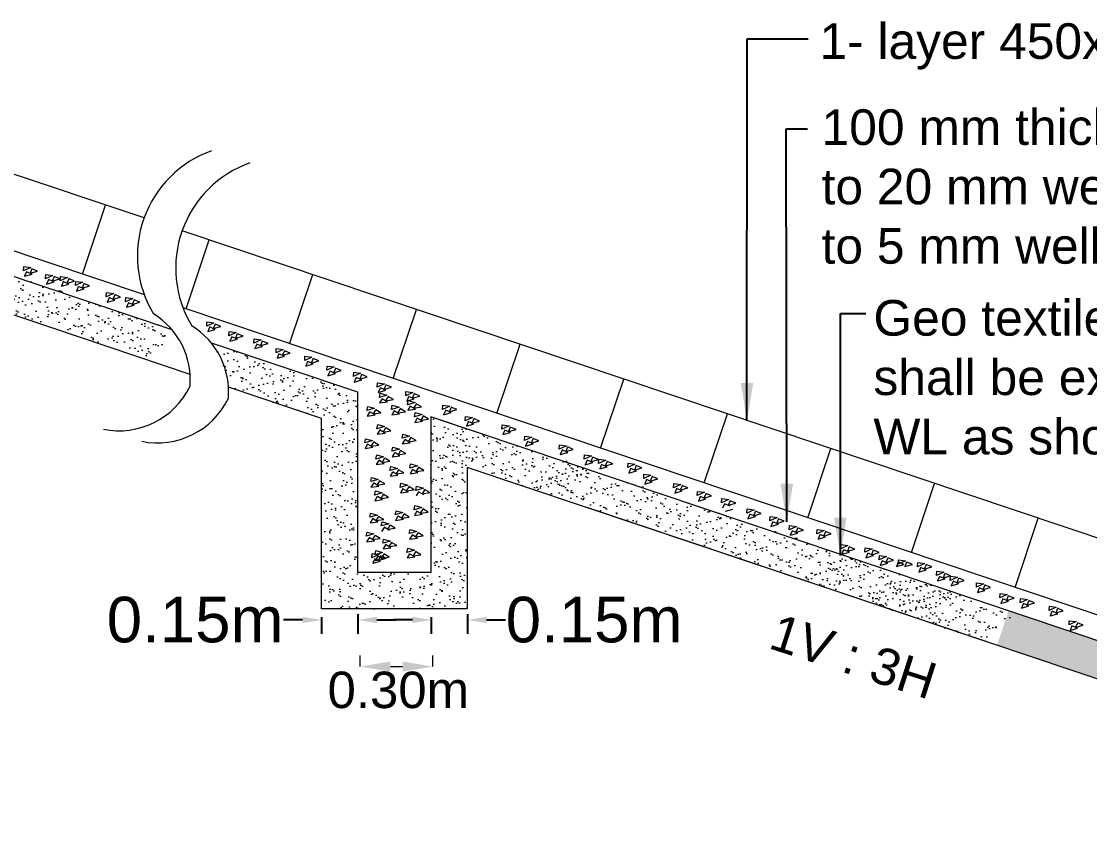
# Model space of a CAD drawing. Header units: inches. Extents: x 15 to 141071, y -30183 to 14738.
# Drawn here: x 69853.9 to 69882.05, y -8791 to -8769.39 of the extents above; entities that cross this region are included whole.
import ezdxf

# ---------------------------------------------------------------- set-up
doc = ezdxf.new("R2010")
doc.units = ezdxf.units.IN
doc.header["$MEASUREMENT"] = 0
doc.header["$PDMODE"] = 3
doc.layers.add('LINE', color=7, linetype='Continuous')
doc.styles.add('dim', font='isocp.shx')
doc.styles.get("Standard").update_dxf_attribs({"font": 'arial.ttf'})
doc.dimstyles.get("Standard").update_dxf_attribs({"dimtxt": 0.18, "dimasz": 0.18, "dimexe": 0.18, "dimexo": 0.0625, "dimgap": 0.09, "dimtad": 0, "dimtih": 1, "dimtoh": 1, "dimdec": 4, "dimzin": 0, "dimdsep": 46, "dimtxsty": 'Standard', "dimcen": 0.09, "dimadec": 0, "dimazin": 0, "dimtfac": 1, "dimtdec": 4, "dimtofl": 0, "dimtmove": 0, "dimatfit": 3, "dimfxl": 1, "dimtolj": 1, "dimtzin": 0, "dimarcsym": 0})
doc.dimstyles.new('STANDARD$0', dxfattribs={"dimscale": 0, "dimtxt": 8, "dimasz": 8, "dimexe": 4, "dimexo": 0, "dimgap": 2, "dimtad": 1, "dimdec": 0, "dimzin": 0, "dimdsep": 46, "dimtxsty": 'dim', "dimblk": 'DOTSMALL', "dimcen": 1, "dimclrd": 6, "dimclre": 6, "dimclrt": 256, "dimadec": 0, "dimazin": 0, "dimtfac": 1, "dimtdec": 0, "dimtix": 1, "dimtofl": 0, "dimtmove": 1, "dimatfit": 3, "dimldrblk": 'DOTSMALL', "dimfxl": 6, "dimtolj": 1, "dimtzin": 0, "dimarcsym": 0})
pattern_1 = [(45.5, (66876.55673, -13468.97275), (-0.067166206, 0.38593879), [0, -0.308864, 0, -0.34544, 0, -0.3302]), (15.5, (66876.55673, -13468.97275), (0.276308625, 0.617928446), [0, -0.166624, 0, -0.278384, 0, -0.10668]), (335.5, (66876.30923, -13469.00753), (0.626475576, 0.089206447), [0, -0.1016, 0, -0.36576, 0, -0.47752]), (325.5, (66876.3092, -13469.00753), (0.580079847, 0.26162105), [0, -0.0508, 0, -0.239776, 0, -0.27432])]

# ---------------------------------------------------------------- blocks, each defined once
blk = doc.blocks.new('*D183')
at = {"layer": 'Defpoints', "color": 0, "linetype": 'ByBlock', "ltscale": 0.5, "transparency": 16777216}
for p in [(69862.769, -8783.908), (69861.811, -8784.868), (69862.769, -8785.159)]:
    blk.add_point(p, dxfattribs=at)
at = {"layer": 'LINE', "color": 0, "lineweight": -2, "ltscale": 0.5, "transparency": 16777216}
for p, q in [((69861.311, -8785.159), (69860.811, -8785.159)), ((69861.811, -8785.087), (69861.811, -8785.523)), ((69862.769, -8785.009), (69862.769, -8785.523)), ((69863.269, -8785.159), (69863.769, -8785.159))]:
    blk.add_line(p, q, dxfattribs=at)
at = {"layer": 'LINE', "color": 0, "linetype": 'ByBlock', "ltscale": 0.5, "transparency": 16777216}
for points in [[(69861.311, -8785.076), (69861.311, -8785.243), (69861.811, -8785.159)], [(69863.269, -8785.076), (69863.269, -8785.243), (69862.769, -8785.159)]]:
    blk.add_solid(points, dxfattribs=at)
at = {"layer": 'LINE', "color": 0, "linetype": 'ByBlock', "lineweight": 20, "ltscale": 0.5, "transparency": 16777216, "insert": (69858.481, -8785.159), "char_height": 1, "attachment_point": 5}
blk.add_mtext('\\A1;{\\H1.2x;0.15m}', dxfattribs=at)
blk = doc.blocks.new('*D184')
at = {"layer": 'Defpoints', "color": 0, "linetype": 'ByBlock', "ltscale": 0.5, "transparency": 16777216}
for p in [(69865.661, -8783.908), (69864.704, -8784.868), (69865.661, -8785.159)]:
    blk.add_point(p, dxfattribs=at)
at = {"layer": 'LINE', "color": 0, "lineweight": -2, "ltscale": 0.5, "transparency": 16777216}
for p, q in [((69864.204, -8785.159), (69863.704, -8785.159)), ((69864.704, -8785.087), (69864.704, -8785.523)), ((69865.661, -8785.009), (69865.661, -8785.523)), ((69866.161, -8785.159), (69866.661, -8785.159))]:
    blk.add_line(p, q, dxfattribs=at)
at = {"layer": 'LINE', "color": 0, "linetype": 'ByBlock', "ltscale": 0.5, "transparency": 16777216}
for points in [[(69864.204, -8785.076), (69864.204, -8785.243), (69864.704, -8785.159)], [(69866.161, -8785.076), (69866.161, -8785.243), (69865.661, -8785.159)]]:
    blk.add_solid(points, dxfattribs=at)
at = {"layer": 'LINE', "color": 0, "linetype": 'ByBlock', "lineweight": 20, "ltscale": 0.5, "transparency": 16777216, "insert": (69868.992, -8785.159), "char_height": 1, "attachment_point": 5}
blk.add_mtext('\\A1;{\\H1.2x;0.15m}', dxfattribs=at)
blk = doc.blocks.new('*D189')
at = {"layer": 'Defpoints', "color": 0, "linetype": 'ByBlock', "ltscale": 0.5, "transparency": 16777216}
for p in [(69848.886, -8775.512), (69895.565, -8792.827), (69848.886, -8801.51)]:
    blk.add_point(p, dxfattribs=at)
at = {"layer": 'LINE', "color": 0, "lineweight": -2, "ltscale": 0.5, "transparency": 16777216}
for p, q in [((69848.886, -8801.36), (69848.886, -8801.69)), ((69849.886, -8801.51), (69871.658, -8801.51)), ((69894.565, -8801.51), (69872.775, -8801.51)), ((69895.565, -8801.36), (69895.565, -8801.69))]:
    blk.add_line(p, q, dxfattribs=at)
at = {"layer": 'LINE', "color": 0, "linetype": 'ByBlock', "ltscale": 0.5, "transparency": 16777216}
for points in [[(69849.886, -8801.344), (69849.886, -8801.677), (69848.886, -8801.51)], [(69894.565, -8801.344), (69894.565, -8801.677), (69895.565, -8801.51)]]:
    blk.add_solid(points, dxfattribs=at)
at = {"layer": 'LINE', "color": 0, "linetype": 'ByBlock', "lineweight": 20, "ltscale": 0.5, "transparency": 16777216, "insert": (69872.216, -8801.51), "char_height": 0.85, "attachment_point": 5}
blk.add_mtext('\\A1;{\\H1.765x;L}', dxfattribs=at)
blk = doc.blocks.new('*D190')
at = {"layer": 'Defpoints', "color": 0, "linetype": 'ByBlock', "ltscale": 0.5, "transparency": 16777216}
for p in [(69863.729, -8784.868), (69895.634, -8792.827), (69863.729, -8798.178)]:
    blk.add_point(p, dxfattribs=at)
at = {"layer": 'LINE', "color": 0, "lineweight": -2, "ltscale": 0.5, "transparency": 16777216}
for p, q in [((69863.729, -8798.028), (69863.729, -8798.358)), ((69895.634, -8798.028), (69895.634, -8798.358)), ((69864.729, -8798.178), (69876.725, -8798.178)), ((69894.634, -8798.178), (69879.554, -8798.178))]:
    blk.add_line(p, q, dxfattribs=at)
at = {"layer": 'LINE', "color": 0, "linetype": 'ByBlock', "ltscale": 0.5, "transparency": 16777216}
for points in [[(69864.729, -8798.012), (69864.729, -8798.345), (69863.729, -8798.178)], [(69894.634, -8798.012), (69894.634, -8798.345), (69895.634, -8798.178)]]:
    blk.add_solid(points, dxfattribs=at)
at = {"layer": 'LINE', "color": 0, "linetype": 'ByBlock', "lineweight": 20, "ltscale": 0.5, "transparency": 16777216, "insert": (69878.139, -8798.178), "char_height": 0.85, "attachment_point": 5}
blk.add_mtext('\\A1;{\\H1.765x;L/2}', dxfattribs=at)

msp = doc.modelspace()

# ---------------------------------------------------------------- hatches: boundary and pattern name
at = {"linetype": 'Continuous', "lineweight": 20, "ltscale": 0.5}
h = msp.add_hatch(dxfattribs=at)
h.set_pattern_fill('AR-SAND', color=0, scale=0.008, angle=8, style=0)
h.set_pattern_definition(pattern_1)
h.paths.add_polyline_path([(69851.590904, -8776.378007), (69854.72714, -8777.431338), (69855.513315, -8776.682683), (69852.38307, -8775.631365)])
h.paths.add_polyline_path([(69852.275334, -8777.474988), (69852.049707, -8775.869569), (69852.651864, -8775.784941), (69852.877491, -8777.390361)], flags=25)
h = msp.add_hatch(dxfattribs=at)
h.set_pattern_fill('AR-SAND', color=0, scale=0.008, angle=8, style=0)
h.set_pattern_definition(pattern_1)
h.paths.add_polyline_path([(69854.088409, -8777.235547), (69857.224645, -8778.288878), (69858.010821, -8777.540223), (69854.880575, -8776.488904)])
h.paths.add_polyline_path([(69854.772839, -8778.332528), (69854.547212, -8776.727109), (69855.149369, -8776.642481), (69855.374996, -8778.2479)], flags=25)
h = msp.add_hatch(dxfattribs=at)
h.set_pattern_fill('AR-SAND', color=0, scale=0.008, angle=8, style=0)
h.set_pattern_definition([(45.5, (66790.7144, -13472.37402), (-0.067166206, 0.38593879), [0, -0.308864, 0, -0.34544, 0, -0.3302]), (15.5, (66790.7144, -13472.374), (0.276308625, 0.617928446), [0, -0.166624, 0, -0.278384, 0, -0.10668]), (335.5, (66790.4669, -13472.4088), (0.626475576, 0.089206447), [0, -0.1016, 0, -0.36576, 0, -0.47752]), (325.5, (66790.4669, -13472.4088), (0.580079847, 0.26162105), [0, -0.0508, 0, -0.239776, 0, -0.27432])])
h.paths.add_polyline_path([(69858.908781, -8777.865088), (69859.360691, -8779.029564), (69861.808692, -8779.851745), (69861.808692, -8784.868129), (69865.648692, -8784.868129), (69865.648692, -8781.141441), (69865.650917, -8780.12949), (69864.688692, -8779.806319), (69864.688692, -8783.908129), (69862.768692, -8783.908129), (69862.768692, -8779.161471)])
h = msp.add_hatch(dxfattribs=at)
h.set_pattern_fill('AR-SAND', color=0, scale=0.008, angle=8, style=0)
h.set_pattern_definition([(45.5, (69370.5017, -8393.19186), (-0.0671662, 0.38593879), [0, -0.308864, 0, -0.34544, 0, -0.3302]), (15.5, (69370.5017, -8393.19186), (0.27630863, 0.61792845), [0, -0.166624, 0, -0.278384, 0, -0.10668]), (335.5, (69370.2542, -8393.22664), (0.62647558, 0.08920645), [0, -0.1016, 0, -0.36576, 0, -0.47752]), (325.5, (69370.2542, -8393.22664), (0.58007985, 0.26162105), [0, -0.0508, 0, -0.239776, 0, -0.27432])])
h.paths.add_polyline_path([(69864.936765, -8780.897792), (69868.073001, -8781.951123), (69868.859177, -8781.202469), (69865.728931, -8780.15115)])
h.paths.add_polyline_path([(69865.621195, -8781.994773), (69865.395568, -8780.389354), (69865.997725, -8780.304726), (69866.223352, -8781.910146)], flags=25)
h = msp.add_hatch(dxfattribs=at)
h.set_pattern_fill('AR-SAND', color=0, scale=0.008, angle=8, style=0)
h.set_pattern_definition(pattern_1)
h.paths.add_polyline_path([(69867.429447, -8781.699301), (69870.565683, -8782.752632), (69871.351858, -8782.003978), (69868.221613, -8780.952659)])
h.paths.add_polyline_path([(69868.113877, -8782.796283), (69867.88825, -8781.190863), (69868.490407, -8781.106235), (69868.716034, -8782.711655)], flags=25)
h = msp.add_hatch(dxfattribs=at)
h.set_pattern_fill('AR-SAND', color=0, scale=0.008, angle=8, style=0)
h.set_pattern_definition(pattern_1)
h.paths.add_polyline_path([(69869.733097, -8782.486956), (69872.869334, -8783.540286), (69873.655509, -8782.791632), (69870.525263, -8781.740313)])
h.paths.add_polyline_path([(69870.417527, -8783.583937), (69870.1919, -8781.978517), (69870.794057, -8781.89389), (69871.019684, -8783.499309)], flags=25)
h = msp.add_hatch(dxfattribs=at)
h.set_pattern_fill('AR-SAND', color=0, scale=0.008, angle=8, style=0)
h.set_pattern_definition(pattern_1)
h.paths.add_polyline_path([(69872.256508, -8783.322037), (69875.392744, -8784.375368), (69876.178919, -8783.626713), (69873.048674, -8782.575394)])
h.paths.add_polyline_path([(69872.940938, -8784.419018), (69872.715311, -8782.813599), (69873.317468, -8782.728971), (69873.543095, -8784.33439)], flags=25)
h = msp.add_hatch(dxfattribs=at)
h.set_pattern_fill('AR-SAND', color=0, scale=0.008, angle=8, style=0)
h.set_pattern_definition([(45.5, (69380.18143, -8396.4337), (-0.0671662, 0.38593879), [0, -0.308864, 0, -0.34544, 0, -0.3302]), (15.5, (69380.18143, -8396.4337), (0.27630863, 0.61792845), [0, -0.166624, 0, -0.278384, 0, -0.10668]), (335.5, (69379.93393, -8396.46847), (0.62647558, 0.08920645), [0, -0.1016, 0, -0.36576, 0, -0.47752]), (325.5, (69379.93393, -8396.4685), (0.58007985, 0.26162105), [0, -0.0508, 0, -0.239776, 0, -0.27432])])
h.paths.add_polyline_path([(69874.616499, -8784.139622), (69877.752735, -8785.192953), (69878.53891, -8784.444299), (69875.408665, -8783.39298)])
h.paths.add_polyline_path([(69875.300929, -8785.236604), (69875.075302, -8783.631184), (69875.677459, -8783.546557), (69875.903086, -8785.151976)], flags=25)
h = msp.add_hatch(dxfattribs=at)
h.set_pattern_fill('AR-SAND', color=0, scale=0.008, angle=8, style=0)
h.set_pattern_definition(pattern_1)
h.paths.add_polyline_path([(69876.181566, -8784.678994), (69879.317803, -8785.732325), (69880.103978, -8784.98367), (69876.973732, -8783.932351)])
h.paths.add_polyline_path([(69876.865996, -8785.775975), (69876.640369, -8784.170556), (69877.242526, -8784.085928), (69877.468153, -8785.691347)], flags=25)
h = msp.add_hatch(dxfattribs=at)
h.set_pattern_fill('AR-SAND', color=0, scale=0.008, angle=8, style=0)
h.set_pattern_definition([(45.5, (67770.71504, -8182.7452), (-0.067166206, 0.38593879), [0, -0.308864, 0, -0.34544, 0, -0.3302]), (15.5, (67770.71504, -8182.7452), (0.27630863, 0.61792845), [0, -0.166624, 0, -0.278384, 0, -0.10668]), (335.5, (67770.46754, -8182.77998), (0.626475576, 0.089206447), [0, -0.1016, 0, -0.36576, 0, -0.47752]), (325.5, (67770.46754, -8182.78), (0.58007985, 0.26162105), [0, -0.0508, 0, -0.239776, 0, -0.27432])])
h.paths.add_polyline_path([(69886.175368, -8787.022797), (69886.141647, -8787.038163), (69886.143212, -8787.011997), (69885.963955, -8786.951792), (69884.563624, -8786.481479), (69884.505877, -8786.507795), (69884.508557, -8786.462985), (69879.913122, -8784.91957), (69879.607476, -8785.829614), (69891.616956, -8789.863097), (69891.091906, -8789.936888), (69892.569552, -8790.698653), (69895.643867, -8790.266586), (69895.634469, -8790.199714)])
h.paths.add_polyline_path([(69884.627773, -8789.328602), (69884.232881, -8786.518796), (69885.256548, -8786.374929), (69885.65144, -8789.184735)], flags=25)

# ---------------------------------------------------------------- linework, layer by layer
at = {"color": 0, "linetype": 'Continuous', "lineweight": 20, "ltscale": 0.5}
for p, q in [((69857.135522, -8774.568997), (69849.357155, -8771.956568)), ((69857.143204, -8776.596973), (69849.053948, -8773.880129)), ((69855.511184, -8776.048845), (69856.122476, -8774.228757)), ((69857.874608, -8777.517753), (69848.949344, -8774.520129)), ((69897.074469, -8787.982822), (69858.138329, -8774.905798)), ((69858.241317, -8776.965783), (69858.852609, -8775.145694)), ((69858.349637, -8778.689993), (69848.792439, -8775.480129)), ((69853.958456, -8775.961722), (69853.965187, -8775.849165)), ((69854.14889, -8775.87494), (69853.958456, -8775.961722)), ((69853.965187, -8775.849165), (69854.14889, -8775.87494)), ((69854.331931, -8775.968983), (69854.183277, -8775.906319)), ((69854.034764, -8775.989354), (69853.985832, -8776.105433)), ((69853.985832, -8776.105433), (69854.185266, -8776.047637)), ((69854.185266, -8776.047637), (69854.036612, -8775.984973)), ((69854.18143, -8775.910701), (69854.132498, -8776.02678)), ((69854.132498, -8776.02678), (69854.331931, -8775.968983)), ((69854.540832, -8776.168836), (69854.547562, -8776.056278)), ((69854.731266, -8776.082053), (69854.540832, -8776.168836)), ((69854.547562, -8776.056278), (69854.731266, -8776.082053)), ((69854.763806, -8776.117814), (69854.714874, -8776.233893)), ((69854.714874, -8776.233893), (69854.914307, -8776.176097)), ((69854.914307, -8776.176097), (69854.765653, -8776.113432)), ((69854.929544, -8776.223375), (69854.936275, -8776.110818)), ((69855.119979, -8776.136593), (69854.929544, -8776.223375)), ((69854.936275, -8776.110818), (69855.119979, -8776.136593)), ((69855.152519, -8776.172354), (69855.103587, -8776.288433)), ((69855.30302, -8776.230636), (69855.154366, -8776.167972)), ((69860.97145, -8777.882721), (69861.582742, -8776.062632)), ((69854.61714, -8776.196468), (69854.568208, -8776.312546)), ((69854.568208, -8776.312546), (69854.767641, -8776.25475)), ((69854.767641, -8776.25475), (69854.618987, -8776.192086)), ((69855.005853, -8776.251007), (69854.956921, -8776.367086)), ((69854.956921, -8776.367086), (69855.156354, -8776.30929)), ((69855.156354, -8776.30929), (69855.0077, -8776.246626)), ((69855.103587, -8776.288433), (69855.30302, -8776.230636)), ((69855.327363, -8776.351653), (69855.334093, -8776.239096)), ((69855.517797, -8776.264871), (69855.327363, -8776.351653)), ((69855.334093, -8776.239096), (69855.517797, -8776.264871)), ((69855.403671, -8776.379285), (69855.354739, -8776.495364)), ((69855.354739, -8776.495364), (69855.554172, -8776.437568)), ((69855.554172, -8776.437568), (69855.405519, -8776.374904)), ((69855.550337, -8776.300632), (69855.501405, -8776.416711)), ((69855.501405, -8776.416711), (69855.700838, -8776.358914)), ((69855.700838, -8776.358914), (69855.552184, -8776.29625)), ((69856.139319, -8776.644978), (69856.14605, -8776.53242)), ((69856.329754, -8776.558196), (69856.139319, -8776.644978)), ((69856.14605, -8776.53242), (69856.329754, -8776.558196)), ((69856.215628, -8776.67261), (69856.166696, -8776.788689)), ((69856.166696, -8776.788689), (69856.366129, -8776.730892)), ((69856.366129, -8776.730892), (69856.217475, -8776.668228)), ((69856.362294, -8776.593956), (69856.313362, -8776.710035)), ((69856.313362, -8776.710035), (69856.512795, -8776.652239)), ((69856.512795, -8776.652239), (69856.364141, -8776.589575)), ((69856.649749, -8776.77976), (69856.65648, -8776.667202)), ((69856.840184, -8776.692978), (69856.649749, -8776.77976)), ((69856.65648, -8776.667202), (69856.840184, -8776.692978)), ((69856.872724, -8776.728738), (69856.823792, -8776.844817)), ((69857.023225, -8776.787021), (69856.874571, -8776.724357)), ((69856.726058, -8776.807392), (69856.677126, -8776.923471)), ((69856.677126, -8776.923471), (69856.876559, -8776.865674)), ((69856.876559, -8776.865674), (69856.727905, -8776.80301)), ((69856.823792, -8776.844817), (69857.023225, -8776.787021)), ((69896.892921, -8789.947243), (69858.162068, -8776.939167)), ((69863.701583, -8778.799658), (69864.312875, -8776.97957)), ((69858.785478, -8777.418532), (69858.792209, -8777.305975)), ((69858.792209, -8777.305975), (69858.975913, -8777.33175)), ((69858.975913, -8777.33175), (69858.785478, -8777.418532)), ((69858.861787, -8777.446164), (69858.812855, -8777.562243)), ((69858.812855, -8777.562243), (69859.012288, -8777.504446)), ((69859.012288, -8777.504446), (69858.863634, -8777.441782)), ((69859.008453, -8777.36751), (69858.959521, -8777.483589)), ((69858.959521, -8777.483589), (69859.158954, -8777.425793)), ((69859.158954, -8777.425793), (69859.0103, -8777.363129)), ((69859.369953, -8777.673764), (69859.376684, -8777.561207)), ((69859.560388, -8777.586982), (69859.369953, -8777.673764)), ((69859.376684, -8777.561207), (69859.560388, -8777.586982)), ((69862.768692, -8779.161471), (69858.908781, -8777.865088)), ((69859.446262, -8777.701396), (69859.39733, -8777.817475)), ((69859.39733, -8777.817475), (69859.596763, -8777.759678)), ((69859.596763, -8777.759678), (69859.448109, -8777.697014)), ((69859.592928, -8777.622743), (69859.543996, -8777.738822)), ((69859.543996, -8777.738822), (69859.743429, -8777.681025)), ((69859.743429, -8777.681025), (69859.594775, -8777.618361)), ((69860.028269, -8777.867535), (69860.035, -8777.754978)), ((69860.218704, -8777.780753), (69860.028269, -8777.867535)), ((69860.035, -8777.754978), (69860.218704, -8777.780753)), ((69860.251244, -8777.816514), (69860.202311, -8777.932593)), ((69860.202311, -8777.932593), (69860.401745, -8777.874796)), ((69860.401745, -8777.874796), (69860.253091, -8777.812132)), ((69860.104578, -8777.895167), (69860.055646, -8778.011246)), ((69860.055646, -8778.011246), (69860.255079, -8777.95345)), ((69860.255079, -8777.95345), (69860.106425, -8777.890785)), ((69860.612744, -8778.122767), (69860.619475, -8778.01021)), ((69860.803179, -8778.035985), (69860.612744, -8778.122767)), ((69860.619475, -8778.01021), (69860.803179, -8778.035985)), ((69860.689053, -8778.150399), (69860.640121, -8778.266478)), ((69860.839554, -8778.208682), (69860.6909, -8778.146018)), ((69860.835719, -8778.071746), (69860.786787, -8778.187825)), ((69860.786787, -8778.187825), (69860.98622, -8778.130028)), ((69860.98622, -8778.130028), (69860.837566, -8778.067364)), ((69866.431716, -8779.716596), (69867.043007, -8777.896507)), ((69860.640121, -8778.266478), (69860.839554, -8778.208682)), ((69861.368206, -8778.327079), (69861.374936, -8778.214522)), ((69861.55864, -8778.240297), (69861.368206, -8778.327079)), ((69861.374936, -8778.214522), (69861.55864, -8778.240297)), ((69861.444514, -8778.354711), (69861.395582, -8778.47079)), ((69861.395582, -8778.47079), (69861.595015, -8778.412993)), ((69861.595015, -8778.412993), (69861.446361, -8778.350329)), ((69861.59118, -8778.276058), (69861.542248, -8778.392136)), ((69861.542248, -8778.392136), (69861.741681, -8778.33434)), ((69861.741681, -8778.33434), (69861.593027, -8778.271676)), ((69861.952681, -8778.582311), (69861.959412, -8778.469754)), ((69862.143116, -8778.495529), (69861.952681, -8778.582311)), ((69861.959412, -8778.469754), (69862.143116, -8778.495529)), ((69862.02899, -8778.609943), (69861.980057, -8778.726022)), ((69861.980057, -8778.726022), (69862.179491, -8778.668226)), ((69862.179491, -8778.668226), (69862.030837, -8778.605561)), ((69862.175656, -8778.53129), (69862.126723, -8778.647369)), ((69862.126723, -8778.647369), (69862.326157, -8778.589572)), ((69862.326157, -8778.589572), (69862.177503, -8778.526908)), ((69862.651368, -8778.635213), (69862.644637, -8778.74777)), ((69862.835072, -8778.660988), (69862.644637, -8778.74777)), ((69862.651368, -8778.635213), (69862.835072, -8778.660988)), ((69862.867611, -8778.696749), (69862.818679, -8778.812828)), ((69863.018112, -8778.755031), (69862.869459, -8778.692367)), ((69862.720946, -8778.775402), (69862.672013, -8778.891481)), ((69862.672013, -8778.891481), (69862.871447, -8778.833685)), ((69862.871447, -8778.833685), (69862.722793, -8778.77102)), ((69862.818679, -8778.812828), (69863.018112, -8778.755031)), ((69863.280134, -8779.024158), (69863.286865, -8778.911601)), ((69863.470569, -8778.937376), (69863.280134, -8779.024158)), ((69863.286865, -8778.911601), (69863.470569, -8778.937376)), ((69863.503109, -8778.973137), (69863.454176, -8779.089216)), ((69863.65361, -8779.031419), (69863.504956, -8778.968755)), ((69869.161848, -8780.633534), (69869.77314, -8778.813445)), ((69861.808692, -8779.851745), (69859.360691, -8779.029564)), ((69862.768692, -8783.908129), (69862.768692, -8779.161471)), ((69863.356443, -8779.05179), (69863.30751, -8779.167869)), ((69863.30751, -8779.167869), (69863.506944, -8779.110073)), ((69863.335271, -8779.296233), (69863.357601, -8779.185707)), ((69863.53593, -8779.236798), (69863.335271, -8779.296233)), ((69863.357601, -8779.185707), (69863.53593, -8779.236798)), ((69863.506944, -8779.110073), (69863.35829, -8779.047409)), ((69863.454176, -8779.089216), (69863.65361, -8779.031419)), ((69863.563176, -8779.27674), (69863.498565, -8779.384879)), ((69863.704101, -8779.3554), (69863.565615, -8779.272658)), ((69864.028268, -8779.25292), (69864.034999, -8779.140362)), ((69864.218703, -8779.166138), (69864.028268, -8779.25292)), ((69864.034999, -8779.140362), (69864.218703, -8779.166138)), ((69864.104577, -8779.280552), (69864.055645, -8779.396631)), ((69864.255078, -8779.338834), (69864.106424, -8779.27617)), ((69864.251243, -8779.201898), (69864.20231, -8779.317977)), ((69864.20231, -8779.317977), (69864.401744, -8779.260181)), ((69864.401744, -8779.260181), (69864.25309, -8779.197516)), ((69863.007722, -8779.643468), (69863.030053, -8779.532942)), ((69863.030053, -8779.532942), (69863.208381, -8779.584033)), ((69863.406991, -8779.334216), (69863.34238, -8779.442355)), ((69863.34238, -8779.442355), (69863.547916, -8779.412877)), ((69863.547916, -8779.412877), (69863.40943, -8779.330134)), ((69863.498565, -8779.384879), (69863.704101, -8779.3554)), ((69863.652685, -8779.613437), (69863.675015, -8779.502912)), ((69863.853344, -8779.554003), (69863.652685, -8779.613437)), ((69863.675015, -8779.502912), (69863.853344, -8779.554003)), ((69864.055645, -8779.396631), (69864.255078, -8779.338834)), ((69864.075422, -8779.490133), (69864.097752, -8779.379607)), ((69864.276081, -8779.430698), (69864.075422, -8779.490133)), ((69864.147143, -8779.528116), (69864.082531, -8779.636255)), ((69864.097752, -8779.379607), (69864.276081, -8779.430698)), ((69864.288068, -8779.606777), (69864.149582, -8779.524034)), ((69864.303328, -8779.47064), (69864.238716, -8779.578779)), ((69864.238716, -8779.578779), (69864.444253, -8779.549301)), ((69864.444253, -8779.549301), (69864.305767, -8779.466558)), ((69865.000085, -8779.614428), (69865.006816, -8779.501871)), ((69865.190694, -8779.524634), (69865.000259, -8779.611416)), ((69865.00699, -8779.498858), (69865.190694, -8779.524634)), ((69865.223234, -8779.560394), (69865.174302, -8779.676473)), ((69865.373735, -8779.618677), (69865.225081, -8779.556013)), ((69863.208381, -8779.584033), (69863.007722, -8779.643468)), ((69863.079443, -8779.681451), (69863.014832, -8779.78959)), ((69863.014832, -8779.78959), (69863.220368, -8779.760112)), ((69863.220368, -8779.760112), (69863.081882, -8779.677369)), ((69863.235628, -8779.623975), (69863.171017, -8779.732114)), ((69863.171017, -8779.732114), (69863.376553, -8779.702636)), ((69863.376553, -8779.702636), (69863.238067, -8779.619893)), ((69863.724405, -8779.65142), (69863.659794, -8779.759559)), ((69863.659794, -8779.759559), (69863.86533, -8779.730081)), ((69863.86533, -8779.730081), (69863.726844, -8779.647338)), ((69863.88059, -8779.593944), (69863.815979, -8779.702083)), ((69863.815979, -8779.702083), (69864.021515, -8779.672605)), ((69864.021515, -8779.672605), (69863.883029, -8779.589862)), ((69864.082531, -8779.636255), (69864.288068, -8779.606777)), ((69864.260316, -8779.808794), (69864.282646, -8779.698268)), ((69864.460975, -8779.749359), (69864.260316, -8779.808794)), ((69864.332036, -8779.846777), (69864.267425, -8779.954916)), ((69864.282646, -8779.698268), (69864.460975, -8779.749359)), ((69864.472961, -8779.925438), (69864.334475, -8779.842695)), ((69864.488221, -8779.789301), (69864.42361, -8779.89744)), ((69864.629146, -8779.867962), (69864.49066, -8779.785219)), ((69885.963955, -8786.951792), (69864.688692, -8779.806319)), ((69865.602287, -8780.113158), (69864.688692, -8779.806319)), ((69864.688692, -8779.806319), (69864.688692, -8783.908129)), ((69865.076568, -8779.639048), (69865.027636, -8779.755127)), ((69865.027636, -8779.755127), (69865.227069, -8779.69733)), ((69865.227069, -8779.69733), (69865.078415, -8779.634666)), ((69865.174302, -8779.676473), (69865.373735, -8779.618677)), ((69865.599377, -8779.911407), (69865.606108, -8779.79885)), ((69865.789812, -8779.824625), (69865.599377, -8779.911407)), ((69865.606108, -8779.79885), (69865.789812, -8779.824625)), ((69871.891981, -8781.550471), (69872.503273, -8779.730383)), ((69861.808692, -8784.868129), (69861.808692, -8779.851745)), ((69861.808692, -8784.868129), (69861.808692, -8779.851745)), ((69863.271786, -8780.120965), (69863.294117, -8780.01044)), ((69863.472446, -8780.061531), (69863.271786, -8780.120965)), ((69863.294117, -8780.01044), (69863.472446, -8780.061531)), ((69863.499692, -8780.101472), (69863.435081, -8780.209611)), ((69863.640617, -8780.180133), (69863.502131, -8780.09739)), ((69864.267425, -8779.954916), (69864.472961, -8779.925438)), ((69864.42361, -8779.89744), (69864.629146, -8779.867962)), ((69865.675686, -8779.939039), (69865.626753, -8780.055118)), ((69865.626753, -8780.055118), (69865.826187, -8779.997322)), ((69865.826187, -8779.997322), (69865.677533, -8779.934658)), ((69865.822351, -8779.860386), (69865.773419, -8779.976465)), ((69865.773419, -8779.976465), (69865.972853, -8779.918668)), ((69865.972853, -8779.918668), (69865.824199, -8779.856004)), ((69866.562556, -8780.134372), (69866.569287, -8780.021815)), ((69866.752991, -8780.04759), (69866.562556, -8780.134372)), ((69866.569287, -8780.021815), (69866.752991, -8780.04759)), ((69866.785531, -8780.083351), (69866.736599, -8780.19943)), ((69866.936032, -8780.141633), (69866.787378, -8780.078969)), ((69862.949824, -8780.494889), (69862.972154, -8780.384363)), ((69862.972154, -8780.384363), (69863.150483, -8780.435455)), ((69863.343507, -8780.158948), (69863.278896, -8780.267087)), ((69863.278896, -8780.267087), (69863.484432, -8780.237609)), ((69863.484432, -8780.237609), (69863.345946, -8780.154866)), ((69863.435081, -8780.209611), (69863.640617, -8780.180133)), ((69863.932015, -8780.374726), (69863.954345, -8780.264201)), ((69864.132674, -8780.315292), (69863.932015, -8780.374726)), ((69863.954345, -8780.264201), (69864.132674, -8780.315292)), ((69864.144661, -8780.49137), (69864.006174, -8780.408627)), ((69864.159921, -8780.355233), (69864.095309, -8780.463372)), ((69864.300846, -8780.433894), (69864.162359, -8780.351151)), ((69866.638865, -8780.162004), (69866.589933, -8780.278083)), ((69866.589933, -8780.278083), (69866.789366, -8780.220287)), ((69866.789366, -8780.220287), (69866.640712, -8780.157622)), ((69866.736599, -8780.19943), (69866.936032, -8780.141633)), ((69867.161674, -8780.434364), (69867.168404, -8780.321806)), ((69867.352108, -8780.347582), (69867.161674, -8780.434364)), ((69867.168404, -8780.321806), (69867.352108, -8780.347582)), ((69867.384648, -8780.383342), (69867.335716, -8780.499421)), ((69867.535149, -8780.441625), (69867.386495, -8780.37896)), ((69863.150483, -8780.435455), (69862.949824, -8780.494889)), ((69863.021544, -8780.532872), (69862.956933, -8780.641011)), ((69862.956933, -8780.641011), (69863.162469, -8780.611533)), ((69863.162469, -8780.611533), (69863.023983, -8780.52879)), ((69863.177729, -8780.475396), (69863.113118, -8780.583535)), ((69863.113118, -8780.583535), (69863.318654, -8780.554057)), ((69863.318654, -8780.554057), (69863.180168, -8780.471314)), ((69863.665381, -8780.717308), (69863.687712, -8780.606783)), ((69863.866041, -8780.657874), (69863.665381, -8780.717308)), ((69863.687712, -8780.606783), (69863.866041, -8780.657874)), ((69864.003736, -8780.412709), (69863.939124, -8780.520848)), ((69863.939124, -8780.520848), (69864.144661, -8780.49137)), ((69864.095309, -8780.463372), (69864.300846, -8780.433894)), ((69867.237982, -8780.461996), (69867.18905, -8780.578075)), ((69867.18905, -8780.578075), (69867.388483, -8780.520278)), ((69867.388483, -8780.520278), (69867.239829, -8780.457614)), ((69867.335716, -8780.499421), (69867.535149, -8780.441625)), ((69868.07173, -8780.658588), (69868.078461, -8780.546031)), ((69868.262165, -8780.571806), (69868.07173, -8780.658588)), ((69868.078461, -8780.546031), (69868.262165, -8780.571806)), ((69868.148039, -8780.68622), (69868.099107, -8780.802299)), ((69868.29854, -8780.744503), (69868.149886, -8780.681839)), ((69868.294705, -8780.607567), (69868.245773, -8780.723646)), ((69868.245773, -8780.723646), (69868.445206, -8780.665849)), ((69868.445206, -8780.665849), (69868.296552, -8780.603185)), ((69874.622114, -8782.467409), (69875.233406, -8780.647321)), ((69863.246393, -8780.92032), (69863.268723, -8780.809794)), ((69863.447052, -8780.860885), (69863.246393, -8780.92032)), ((69863.318113, -8780.958303), (69863.253502, -8781.066442)), ((69863.268723, -8780.809794), (69863.447052, -8780.860885)), ((69863.459038, -8781.036964), (69863.320552, -8780.954221)), ((69863.474298, -8780.900827), (69863.409687, -8781.008966)), ((69863.615223, -8780.979487), (69863.476737, -8780.896745)), ((69863.737102, -8780.755291), (69863.672491, -8780.863431)), ((69863.672491, -8780.863431), (69863.878027, -8780.833952)), ((69863.878027, -8780.833952), (69863.739541, -8780.751209)), ((69863.893287, -8780.697815), (69863.828676, -8780.805955)), ((69863.828676, -8780.805955), (69864.034212, -8780.776476)), ((69864.034212, -8780.776476), (69863.895726, -8780.693733)), ((69868.099107, -8780.802299), (69868.29854, -8780.744503)), ((69868.72999, -8780.925682), (69868.736721, -8780.813124)), ((69868.920425, -8780.838899), (69868.72999, -8780.925682)), ((69868.736721, -8780.813124), (69868.920425, -8780.838899)), ((69868.806299, -8780.953314), (69868.757366, -8781.069392)), ((69868.9568, -8781.011596), (69868.808146, -8780.948932)), ((69868.952964, -8780.87466), (69868.904032, -8780.990739)), ((69868.904032, -8780.990739), (69869.103466, -8780.932943)), ((69869.103466, -8780.932943), (69868.954812, -8780.870278)), ((69869.112258, -8781.03768), (69869.118989, -8780.925122)), ((69869.302693, -8780.950897), (69869.112258, -8781.03768)), ((69869.118989, -8780.925122), (69869.302693, -8780.950897)), ((69863.253502, -8781.066442), (69863.459038, -8781.036964)), ((69863.409687, -8781.008966), (69863.615223, -8780.979487)), ((69863.611496, -8781.225721), (69863.633827, -8781.115196)), ((69863.812155, -8781.166287), (69863.611496, -8781.225721)), ((69863.633827, -8781.115196), (69863.812155, -8781.166287)), ((69863.839402, -8781.206228), (69863.774791, -8781.314368)), ((69863.980327, -8781.284889), (69863.841841, -8781.202146)), ((69864.135157, -8781.161393), (69864.157488, -8781.050868)), ((69864.335817, -8781.101959), (69864.135157, -8781.161393)), ((69864.206878, -8781.199376), (69864.142267, -8781.307515)), ((69864.157488, -8781.050868), (69864.335817, -8781.101959)), ((69864.347803, -8781.278037), (69864.209317, -8781.195294)), ((69864.363063, -8781.1419), (69864.298452, -8781.250039)), ((69864.298452, -8781.250039), (69864.503988, -8781.220561)), ((69864.503988, -8781.220561), (69864.365502, -8781.137818)), ((69865.648692, -8781.141441), (69865.648692, -8784.868129)), ((69879.317803, -8785.732325), (69865.648692, -8781.141441)), ((69865.648692, -8781.141441), (69865.648692, -8784.868129)), ((69868.757366, -8781.069392), (69868.9568, -8781.011596)), ((69869.188567, -8781.065312), (69869.139635, -8781.181391)), ((69869.139635, -8781.181391), (69869.339068, -8781.123594)), ((69869.339068, -8781.123594), (69869.190414, -8781.06093)), ((69869.335233, -8780.986658), (69869.286301, -8781.102737)), ((69869.286301, -8781.102737), (69869.485734, -8781.044941)), ((69869.485734, -8781.044941), (69869.33708, -8780.982276)), ((69869.879115, -8781.145276), (69869.885846, -8781.032719)), ((69870.06955, -8781.058494), (69869.879115, -8781.145276)), ((69869.885846, -8781.032719), (69870.06955, -8781.058494)), ((69869.955424, -8781.172908), (69869.906492, -8781.288987)), ((69869.906492, -8781.288987), (69870.105925, -8781.231191)), ((69870.105925, -8781.231191), (69869.957271, -8781.168527)), ((69870.10209, -8781.094255), (69870.053158, -8781.210334)), ((69870.053158, -8781.210334), (69870.252591, -8781.152537)), ((69870.252591, -8781.152537), (69870.103937, -8781.089873)), ((69863.106734, -8781.516663), (69863.129065, -8781.406138)), ((69863.307394, -8781.457229), (69863.106734, -8781.516663)), ((69863.129065, -8781.406138), (69863.307394, -8781.457229)), ((69863.33464, -8781.49717), (69863.270029, -8781.605309)), ((69863.475565, -8781.575831), (69863.337079, -8781.493088)), ((69863.683217, -8781.263704), (69863.618606, -8781.371844)), ((69863.618606, -8781.371844), (69863.824142, -8781.342365)), ((69863.824142, -8781.342365), (69863.685656, -8781.259622)), ((69863.774791, -8781.314368), (69863.980327, -8781.284889)), ((69864.142267, -8781.307515), (69864.347803, -8781.278037)), ((69870.29887, -8781.435721), (69870.305601, -8781.323163)), ((69870.489305, -8781.348939), (69870.29887, -8781.435721)), ((69870.305601, -8781.323163), (69870.489305, -8781.348939)), ((69870.375179, -8781.463353), (69870.326246, -8781.579432)), ((69870.326246, -8781.579432), (69870.52568, -8781.521635)), ((69870.52568, -8781.521635), (69870.377026, -8781.458971)), ((69870.521844, -8781.384699), (69870.472912, -8781.500778)), ((69870.472912, -8781.500778), (69870.672345, -8781.442982)), ((69870.672345, -8781.442982), (69870.523691, -8781.380318)), ((69863.178455, -8781.554646), (69863.113844, -8781.662785)), ((69863.113844, -8781.662785), (69863.31938, -8781.633307)), ((69863.31938, -8781.633307), (69863.180894, -8781.550564)), ((69863.208302, -8781.871929), (69863.230633, -8781.761404)), ((69863.408962, -8781.812495), (69863.208302, -8781.871929)), ((69863.230633, -8781.761404), (69863.408962, -8781.812495)), ((69863.270029, -8781.605309), (69863.475565, -8781.575831)), ((69863.881228, -8781.668921), (69863.903558, -8781.558396)), ((69864.081887, -8781.609487), (69863.881228, -8781.668921)), ((69863.952948, -8781.706904), (69863.888337, -8781.815044)), ((69863.888337, -8781.815044), (69864.093873, -8781.785565)), ((69863.903558, -8781.558396), (69864.081887, -8781.609487)), ((69864.093873, -8781.785565), (69863.955387, -8781.702822)), ((69864.109133, -8781.649428), (69864.044522, -8781.757568)), ((69864.044522, -8781.757568), (69864.250058, -8781.728089)), ((69864.250058, -8781.728089), (69864.111572, -8781.645346)), ((69864.295363, -8781.747226), (69864.317693, -8781.636701)), ((69864.496022, -8781.687792), (69864.295363, -8781.747226)), ((69864.367083, -8781.785209), (69864.302472, -8781.893349)), ((69864.317693, -8781.636701), (69864.496022, -8781.687792)), ((69864.508008, -8781.86387), (69864.369522, -8781.781127)), ((69864.523268, -8781.727733), (69864.458657, -8781.835873)), ((69864.458657, -8781.835873), (69864.664193, -8781.806394)), ((69864.664193, -8781.806394), (69864.525707, -8781.723651)), ((69871.088414, -8781.675454), (69871.095145, -8781.562897)), ((69871.278849, -8781.588672), (69871.088414, -8781.675454)), ((69871.095145, -8781.562897), (69871.278849, -8781.588672)), ((69871.164723, -8781.703086), (69871.115791, -8781.819165)), ((69871.115791, -8781.819165), (69871.315224, -8781.761369)), ((69871.315224, -8781.761369), (69871.16657, -8781.698705)), ((69871.311389, -8781.624433), (69871.262457, -8781.740512)), ((69871.262457, -8781.740512), (69871.46189, -8781.682715)), ((69871.46189, -8781.682715), (69871.313236, -8781.620051)), ((69871.711696, -8781.884604), (69871.718427, -8781.772046)), ((69871.902131, -8781.797821), (69871.711696, -8781.884604)), ((69871.718427, -8781.772046), (69871.902131, -8781.797821)), ((69877.352247, -8783.384347), (69877.963539, -8781.564258)), ((69863.280023, -8781.909913), (69863.215412, -8782.018052)), ((69863.215412, -8782.018052), (69863.420948, -8781.988573)), ((69863.420948, -8781.988573), (69863.282462, -8781.905831)), ((69863.436208, -8781.852437), (69863.371597, -8781.960576)), ((69863.371597, -8781.960576), (69863.577133, -8781.931097)), ((69863.577133, -8781.931097), (69863.438647, -8781.848355)), ((69871.788005, -8781.912236), (69871.739072, -8782.028314)), ((69871.739072, -8782.028314), (69871.938506, -8781.970518)), ((69871.938506, -8781.970518), (69871.789852, -8781.907854)), ((69871.934671, -8781.833582), (69871.885738, -8781.949661)), ((69871.885738, -8781.949661), (69872.085172, -8781.891864)), ((69872.085172, -8781.891864), (69871.936518, -8781.8292)), ((69872.350147, -8782.073637), (69872.356878, -8781.96108)), ((69872.540582, -8781.986855), (69872.350147, -8782.073637)), ((69872.356878, -8781.96108), (69872.540582, -8781.986855)), ((69872.576957, -8782.159552), (69872.428303, -8782.096887)), ((69872.573122, -8782.022616), (69872.52419, -8782.138695)), ((69872.52419, -8782.138695), (69872.723623, -8782.080898)), ((69872.723623, -8782.080898), (69872.574969, -8782.018234)), ((69863.081341, -8782.455585), (69863.103671, -8782.34506)), ((69863.103671, -8782.34506), (69863.282, -8782.396151)), ((69863.754259, -8782.392145), (69863.77659, -8782.28162)), ((69863.954919, -8782.332711), (69863.754259, -8782.392145)), ((69863.77659, -8782.28162), (69863.954919, -8782.332711)), ((69863.982165, -8782.372652), (69863.917554, -8782.480791)), ((69864.12309, -8782.451313), (69863.984604, -8782.36857)), ((69864.250912, -8782.257955), (69864.273242, -8782.14743)), ((69864.451571, -8782.198521), (69864.250912, -8782.257955)), ((69864.322632, -8782.295938), (69864.258021, -8782.404078)), ((69864.258021, -8782.404078), (69864.463557, -8782.374599)), ((69864.273242, -8782.14743), (69864.451571, -8782.198521)), ((69864.463557, -8782.374599), (69864.325071, -8782.291856)), ((69864.478817, -8782.238462), (69864.414206, -8782.346601)), ((69864.414206, -8782.346601), (69864.619742, -8782.317123)), ((69864.619742, -8782.317123), (69864.481256, -8782.23438)), ((69879.317803, -8785.732325), (69868.804045, -8782.201192)), ((69872.426456, -8782.101269), (69872.377524, -8782.217348)), ((69872.452314, -8782.296877), (69872.651748, -8782.23908)), ((69873.019272, -8782.3484), (69873.026003, -8782.235843)), ((69873.209707, -8782.261618), (69873.019272, -8782.3484)), ((69873.026003, -8782.235843), (69873.209707, -8782.261618)), ((69873.095581, -8782.376032), (69873.046649, -8782.492111)), ((69873.246082, -8782.434314), (69873.097428, -8782.37165)), ((69873.242247, -8782.297378), (69873.193314, -8782.413457)), ((69873.193314, -8782.413457), (69873.392748, -8782.355661)), ((69873.392748, -8782.355661), (69873.244094, -8782.292997)), ((69863.282, -8782.396151), (69863.081341, -8782.455585)), ((69863.153061, -8782.493568), (69863.08845, -8782.601708)), ((69863.08845, -8782.601708), (69863.293986, -8782.572229)), ((69863.293986, -8782.572229), (69863.1555, -8782.489486)), ((69863.309246, -8782.436092), (69863.244635, -8782.544232)), ((69863.244635, -8782.544232), (69863.450171, -8782.514753)), ((69863.450171, -8782.514753), (69863.311685, -8782.43201)), ((69863.386058, -8782.683974), (69863.408388, -8782.573449)), ((69863.586717, -8782.62454), (69863.386058, -8782.683974)), ((69863.408388, -8782.573449), (69863.586717, -8782.62454)), ((69863.754889, -8782.743142), (69863.616402, -8782.6604)), ((69863.82598, -8782.430128), (69863.761369, -8782.538267)), ((69863.761369, -8782.538267), (69863.966905, -8782.508789)), ((69863.966905, -8782.508789), (69863.828419, -8782.426046)), ((69863.917554, -8782.480791), (69864.12309, -8782.451313)), ((69873.046649, -8782.492111), (69873.246082, -8782.434314)), ((69873.623666, -8782.551212), (69873.630397, -8782.438654)), ((69873.814101, -8782.46443), (69873.623666, -8782.551212)), ((69873.630397, -8782.438654), (69873.814101, -8782.46443)), ((69873.699975, -8782.578844), (69873.651043, -8782.694923)), ((69873.651043, -8782.694923), (69873.850476, -8782.637126)), ((69873.850476, -8782.637126), (69873.701822, -8782.574462)), ((69873.846641, -8782.50019), (69873.797709, -8782.616269)), ((69873.797709, -8782.616269), (69873.997142, -8782.558473)), ((69873.997142, -8782.558473), (69873.848488, -8782.495809)), ((69880.08238, -8784.301284), (69880.693672, -8782.481196)), ((69862.991555, -8782.954899), (69863.013885, -8782.844374)), ((69863.192214, -8782.895465), (69862.991555, -8782.954899)), ((69863.013885, -8782.844374), (69863.192214, -8782.895465)), ((69863.21946, -8782.935407), (69863.154849, -8783.043546)), ((69863.360385, -8783.014067), (69863.221899, -8782.931325)), ((69863.457779, -8782.721958), (69863.393167, -8782.830097)), ((69863.598704, -8782.800618), (69863.460217, -8782.717876)), ((69863.613964, -8782.664482), (69863.549352, -8782.772621)), ((69863.549352, -8782.772621), (69863.754889, -8782.743142)), ((69864.12402, -8782.886013), (69864.14635, -8782.775487)), ((69864.324679, -8782.826578), (69864.12402, -8782.886013)), ((69864.19574, -8782.923996), (69864.131129, -8783.032135)), ((69864.14635, -8782.775487), (69864.324679, -8782.826578)), ((69864.336665, -8783.002657), (69864.198179, -8782.919914)), ((69864.351925, -8782.86652), (69864.287314, -8782.974659)), ((69864.49285, -8782.945181), (69864.354364, -8782.862438)), ((69874.133477, -8782.7853), (69874.140208, -8782.672743)), ((69874.323912, -8782.698518), (69874.133477, -8782.7853)), ((69874.140208, -8782.672743), (69874.323912, -8782.698518)), ((69874.209786, -8782.812932), (69874.160854, -8782.929011)), ((69874.160854, -8782.929011), (69874.360287, -8782.871214)), ((69874.360287, -8782.871214), (69874.211633, -8782.80855)), ((69874.356452, -8782.734279), (69874.30752, -8782.850358)), ((69874.30752, -8782.850358), (69874.506953, -8782.792561)), ((69874.506953, -8782.792561), (69874.358299, -8782.729897)), ((69874.864387, -8782.887853), (69874.871118, -8782.775296)), ((69875.054822, -8782.801071), (69874.864387, -8782.887853)), ((69874.871118, -8782.775296), (69875.054822, -8782.801071)), ((69874.940696, -8782.915485), (69874.891763, -8783.031564)), ((69875.091197, -8782.973767), (69874.942543, -8782.911103)), ((69875.087361, -8782.836832), (69875.038429, -8782.952911)), ((69875.038429, -8782.952911), (69875.237863, -8782.895114)), ((69875.237863, -8782.895114), (69875.089209, -8782.83245)), ((69863.063275, -8782.992883), (69862.998664, -8783.101022)), ((69862.998664, -8783.101022), (69863.2042, -8783.071543)), ((69863.2042, -8783.071543), (69863.065714, -8782.988801)), ((69863.154849, -8783.043546), (69863.360385, -8783.014067)), ((69863.424148, -8783.140747), (69863.446479, -8783.030221)), ((69863.624808, -8783.081313), (69863.424148, -8783.140747)), ((69863.495869, -8783.17873), (69863.431258, -8783.286869)), ((69863.446479, -8783.030221), (69863.624808, -8783.081313)), ((69863.636794, -8783.257391), (69863.498308, -8783.174648)), ((69863.652054, -8783.121254), (69863.587443, -8783.229393)), ((69863.587443, -8783.229393), (69863.792979, -8783.199915)), ((69863.792979, -8783.199915), (69863.654493, -8783.117172)), ((69864.131129, -8783.032135), (69864.336665, -8783.002657)), ((69864.287314, -8782.974659), (69864.49285, -8782.945181)), ((69874.891763, -8783.031564), (69875.091197, -8782.973767)), ((69875.490735, -8783.286958), (69875.497466, -8783.1744)), ((69875.68117, -8783.200176), (69875.490735, -8783.286958)), ((69875.497466, -8783.1744), (69875.68117, -8783.200176)), ((69863.138234, -8783.523129), (69863.144965, -8783.410572)), ((69863.328669, -8783.436347), (69863.138234, -8783.523129)), ((69863.144965, -8783.410572), (69863.328669, -8783.436347)), ((69863.220999, -8783.445264), (69863.243329, -8783.334738)), ((69863.421658, -8783.385829), (69863.220999, -8783.445264)), ((69863.29272, -8783.483247), (69863.228109, -8783.591386)), ((69863.243329, -8783.334738), (69863.421658, -8783.385829)), ((69863.433645, -8783.561908), (69863.295159, -8783.479165)), ((69863.361209, -8783.472108), (69863.312277, -8783.588187)), ((69863.51171, -8783.53039), (69863.363056, -8783.467726)), ((69863.448905, -8783.425771), (69863.384294, -8783.53391)), ((69863.384294, -8783.53391), (69863.58983, -8783.504432)), ((69863.431258, -8783.286869), (69863.636794, -8783.257391)), ((69863.58983, -8783.504432), (69863.451344, -8783.421689)), ((69864.058976, -8783.381823), (69864.081307, -8783.271298)), ((69864.259636, -8783.322389), (69864.058976, -8783.381823)), ((69864.130697, -8783.419807), (69864.066086, -8783.527946)), ((69864.066086, -8783.527946), (69864.271622, -8783.498467)), ((69864.081307, -8783.271298), (69864.259636, -8783.322389)), ((69864.271622, -8783.498467), (69864.133136, -8783.415725)), ((69864.286882, -8783.36233), (69864.222271, -8783.47047)), ((69864.222271, -8783.47047), (69864.427807, -8783.440991)), ((69864.427807, -8783.440991), (69864.289321, -8783.358248)), ((69875.567044, -8783.31459), (69875.518112, -8783.430669)), ((69875.518112, -8783.430669), (69875.717545, -8783.372872)), ((69875.717545, -8783.372872), (69875.568891, -8783.310208)), ((69875.71371, -8783.235936), (69875.664777, -8783.352015)), ((69875.664777, -8783.352015), (69875.864211, -8783.294219)), ((69875.864211, -8783.294219), (69875.715557, -8783.231555)), ((69876.125834, -8783.376068), (69876.132565, -8783.26351)), ((69876.316269, -8783.289286), (69876.125834, -8783.376068)), ((69876.132565, -8783.26351), (69876.316269, -8783.289286)), ((69876.202143, -8783.4037), (69876.153211, -8783.519779)), ((69876.153211, -8783.519779), (69876.352644, -8783.461982)), ((69876.352644, -8783.461982), (69876.20399, -8783.399318)), ((69876.348809, -8783.325046), (69876.299877, -8783.441125)), ((69876.299877, -8783.441125), (69876.49931, -8783.383329)), ((69876.49931, -8783.383329), (69876.350656, -8783.320665)), ((69876.506, -8783.57908), (69876.512731, -8783.466522)), ((69876.696435, -8783.492297), (69876.506, -8783.57908)), ((69876.512731, -8783.466522), (69876.696435, -8783.492297)), ((69863.214543, -8783.550761), (69863.165611, -8783.66684)), ((69863.165611, -8783.66684), (69863.365044, -8783.609043)), ((69863.365044, -8783.609043), (69863.21639, -8783.546379)), ((69863.228109, -8783.591386), (69863.433645, -8783.561908)), ((69863.312277, -8783.588187), (69863.51171, -8783.53039)), ((69876.582309, -8783.606711), (69876.533376, -8783.72279)), ((69876.533376, -8783.72279), (69876.73281, -8783.664994)), ((69876.73281, -8783.664994), (69876.584156, -8783.60233)), ((69876.728974, -8783.528058), (69876.680042, -8783.644137)), ((69876.680042, -8783.644137), (69876.879475, -8783.58634)), ((69876.879475, -8783.58634), (69876.730822, -8783.523676)), ((69877.004622, -8783.637248), (69876.95569, -8783.753327)), ((69876.95569, -8783.753327), (69877.155123, -8783.69553)), ((69877.003104, -8783.689145), (69877.009835, -8783.576587)), ((69877.193538, -8783.602363), (69877.003104, -8783.689145)), ((69877.155123, -8783.69553), (69877.006469, -8783.632866)), ((69877.009835, -8783.576587), (69877.193538, -8783.602363)), ((69877.226078, -8783.638123), (69877.177146, -8783.754202)), ((69877.177146, -8783.754202), (69877.376579, -8783.696406)), ((69877.376579, -8783.696406), (69877.227925, -8783.633742)), ((69877.516101, -8783.756419), (69877.522832, -8783.643862)), ((69877.706536, -8783.669637), (69877.516101, -8783.756419)), ((69877.522832, -8783.643862), (69877.706536, -8783.669637)), ((69877.59241, -8783.784051), (69877.543478, -8783.90013)), ((69877.742911, -8783.842333), (69877.594257, -8783.779669)), ((69877.739076, -8783.705398), (69877.690144, -8783.821477)), ((69877.690144, -8783.821477), (69877.889577, -8783.76368)), ((69877.889577, -8783.76368), (69877.740923, -8783.701016)), ((69864.688692, -8783.908129), (69862.768692, -8783.908129)), ((69877.543478, -8783.90013), (69877.742911, -8783.842333)), ((69878.012282, -8783.988068), (69878.019013, -8783.875511)), ((69878.202717, -8783.901286), (69878.012282, -8783.988068)), ((69878.019013, -8783.875511), (69878.202717, -8783.901286)), ((69878.088591, -8784.0157), (69878.039659, -8784.131779)), ((69878.239092, -8784.073983), (69878.090438, -8784.011319)), ((69878.235257, -8783.937047), (69878.186324, -8784.053126)), ((69878.186324, -8784.053126), (69878.385758, -8783.995329)), ((69878.385758, -8783.995329), (69878.237104, -8783.932665)), ((69878.37255, -8784.117365), (69878.379281, -8784.004807)), ((69878.562985, -8784.030583), (69878.37255, -8784.117365)), ((69878.379281, -8784.004807), (69878.562985, -8784.030583)), ((69878.595525, -8784.066343), (69878.546593, -8784.182422)), ((69878.746026, -8784.124626), (69878.597372, -8784.061962)), ((69889.961931, -8789.307243), (69874.999374, -8784.281945)), ((69878.039659, -8784.131779), (69878.239092, -8784.073983)), ((69878.448859, -8784.144997), (69878.399927, -8784.261076)), ((69878.399927, -8784.261076), (69878.59936, -8784.203279)), ((69878.59936, -8784.203279), (69878.450706, -8784.140615)), ((69878.546593, -8784.182422), (69878.746026, -8784.124626)), ((69879.063646, -8784.29463), (69879.070377, -8784.182072)), ((69879.254081, -8784.207848), (69879.063646, -8784.29463)), ((69879.070377, -8784.182072), (69879.254081, -8784.207848)), ((69879.139955, -8784.322262), (69879.091023, -8784.438341)), ((69879.290456, -8784.380544), (69879.141802, -8784.31788)), ((69879.286621, -8784.243608), (69879.237689, -8784.359687)), ((69879.237689, -8784.359687), (69879.437122, -8784.301891)), ((69879.437122, -8784.301891), (69879.288468, -8784.239226)), ((69879.091023, -8784.438341), (69879.290456, -8784.380544)), ((69879.681709, -8784.578821), (69879.68844, -8784.466263)), ((69879.872144, -8784.492039), (69879.681709, -8784.578821)), ((69879.68844, -8784.466263), (69879.872144, -8784.492039)), ((69879.758018, -8784.606453), (69879.709086, -8784.722532)), ((69879.908519, -8784.664735), (69879.759865, -8784.602071)), ((69879.904684, -8784.527799), (69879.855752, -8784.643878)), ((69879.855752, -8784.643878), (69880.055185, -8784.586082)), ((69880.055185, -8784.586082), (69879.906531, -8784.523418)), ((69880.221633, -8784.70536), (69880.228364, -8784.592803)), ((69880.412068, -8784.618578), (69880.221633, -8784.70536)), ((69880.228364, -8784.592803), (69880.412068, -8784.618578)), ((69865.648692, -8784.868129), (69861.808692, -8784.868129)), ((69879.709086, -8784.722532), (69879.908519, -8784.664735)), ((69880.297942, -8784.732992), (69880.24901, -8784.849071)), ((69880.24901, -8784.849071), (69880.448443, -8784.791274)), ((69880.448443, -8784.791274), (69880.299789, -8784.72861)), ((69880.444608, -8784.654339), (69880.395676, -8784.770417)), ((69880.395676, -8784.770417), (69880.595109, -8784.712621)), ((69880.595109, -8784.712621), (69880.446455, -8784.649957)), ((69880.979488, -8784.909231), (69880.986219, -8784.796674)), ((69881.169923, -8784.822449), (69880.979488, -8784.909231)), ((69880.986219, -8784.796674), (69881.169923, -8784.822449)), ((69881.202463, -8784.85821), (69881.15353, -8784.974289)), ((69881.352964, -8784.916492), (69881.20431, -8784.853828)), ((69881.055797, -8784.936863), (69881.006865, -8785.052942)), ((69881.006865, -8785.052942), (69881.206298, -8784.995146)), ((69881.206298, -8784.995146), (69881.057644, -8784.932482)), ((69881.15353, -8784.974289), (69881.352964, -8784.916492)), ((69881.504013, -8785.291829), (69881.510744, -8785.179272)), ((69881.510744, -8785.179272), (69881.694448, -8785.205047)), ((69881.694448, -8785.205047), (69881.504013, -8785.291829)), ((69881.580322, -8785.319461), (69881.531389, -8785.43554)), ((69881.531389, -8785.43554), (69881.730823, -8785.377743)), ((69881.730823, -8785.377743), (69881.582169, -8785.315079)), ((69881.726987, -8785.240808), (69881.678055, -8785.356886)), ((69881.678055, -8785.356886), (69881.877489, -8785.29909)), ((69881.877489, -8785.29909), (69881.728835, -8785.236426)), ((69862.825669, -8786.388992), (69862.825669, -8786.097792))]:
    msp.add_line(p, q, dxfattribs=at)
msp.add_lwpolyline([(69865.650917, -8780.12949), (69864.688692, -8779.806319), (69864.688692, -8783.908129), (69862.768692, -8783.908129), (69862.768692, -8779.161471), (69858.908781, -8777.865088)], dxfattribs=at)
for centre, radius, start, end in [((69859.904396, -8775.572511), 2.945116, 109.6265921, 211.1353627), ((69860.914051, -8775.890215), 2.945116, 109.6265921, 211.1353627), ((69856.317646, -8778.831052), 2.036881, 355.1436763, 58.44668), ((69857.3273, -8779.148756), 2.036881, 355.1436763, 58.44668), ((69856.474548, -8778.095714), 2.08109, 258.6073122, 334.1381972), ((69857.484202, -8778.413419), 2.08109, 258.6073122, 334.1381972)]:
    msp.add_arc(centre, radius, start, end, dxfattribs=at)
msp.add_solid([(69863.625669, -8786.255659), (69863.625669, -8786.522326), (69862.825669, -8786.388992)], dxfattribs=at)
at = {"layer": 'LINE', "color": 0, "linetype": 'ByBlock', "lineweight": 20, "ltscale": 0.5}
for p, q in [((69864.745669, -8786.388992), (69864.745669, -8786.097792)), ((69863.625669, -8786.388992), (69863.945669, -8786.388992))]:
    msp.add_line(p, q, dxfattribs=at)
msp.add_solid([(69863.945669, -8786.255659), (69863.945669, -8786.522326), (69864.745669, -8786.388992)], dxfattribs=at)

# ---------------------------------------------------------------- texts
at = {"color": 0, "linetype": 'Continuous', "lineweight": 20, "ltscale": 0.5, "char_height": 0.9384, "attachment_point": 1}
for s, insert in [('1- layer 450x450x300 C.C block', (69874.927714, -8769.439188)), ('100 mm thick pick jhama chips (40 mm\\Pto 20 mm well graded at top & 20 mm \\Pto 5 mm well graded at bottom) ', (69874.984939, -8771.706631)), ('Geo textile filter (thickness >= 3.00 mm)\\Pshall be extended 1.00m below Working \\PWL as shown in detail "Z".', (69876.351858, -8776.731774))]:
    msp.add_mtext(s, dxfattribs=dict(at, insert=insert))
at = {"color": 0, "linetype": 'Continuous', "lineweight": 20, "ltscale": 0.5, "insert": (69873.846558, -8784.980252), "char_height": 0.96, "width": 7.44300936, "attachment_point": 1, "rotation": 342.1866116}
msp.add_mtext('1V : 3H', dxfattribs=at)
at = {"layer": 'LINE', "color": 0, "linetype": 'ByBlock', "lineweight": 20, "ltscale": 0.5, "insert": (69863.833571, -8787.009361), "char_height": 0.96, "attachment_point": 5}
msp.add_mtext('\\A1;0.30m', dxfattribs=at)

# ---------------------------------------------------------------- dimensions: what is measured, and where the dimension line sits
at = {"layer": 'LINE', "color": 0, "linetype": 'ByBlock', "lineweight": 20, "ltscale": 0.5}
for base, p1, p2, text, dimstyle, override, picture, middle in [((69848.886439, -8801.51038), (69895.565213, -8792.827243), (69848.886439, -8775.5117), '{\\H1.765x;L}', 'Standard', {"dimtxt": 0.85, "dimasz": 1, "dimfxl": 0.15, "dimfxlon": 1}, '*D189', (69872.216392, -8801.51038)), ((69862.768692, -8785.159329), (69861.811471, -8784.868129), (69862.768692, -8783.908129), '{\\H1.2x;0.15m}', 'STANDARD$0', {"dimscale": 1, "dimtxt": 1, "dimasz": 0.5, "dimexe": 0.364, "dimexo": 0.219, "dimgap": 0.09, "dimtad": 0, "dimdec": 2, "dimpost": 'm', "dimtxsty": 'Standard', "dimcen": 0.09, "dimclrd": 0, "dimclre": 0, "dimclrt": 0, "dimtix": 0, "dimtmove": 0, "dimfxl": 0.15, "dimfxlon": 1}, '*D183', (69858.480679, -8785.159329)), ((69865.660957, -8785.159329), (69864.703736, -8784.868129), (69865.660957, -8783.908129), '{\\H1.2x;0.15m}', 'STANDARD$0', {"dimscale": 1, "dimtxt": 1, "dimasz": 0.5, "dimexe": 0.364, "dimexo": 0.219, "dimgap": 0.09, "dimtad": 0, "dimdec": 2, "dimpost": 'm', "dimtxsty": 'Standard', "dimcen": 0.09, "dimclrd": 0, "dimclre": 0, "dimclrt": 0, "dimtix": 0, "dimtmove": 0, "dimfxl": 0.15, "dimfxlon": 1}, '*D184', (69868.991749, -8785.159329)), ((69863.728692, -8798.178415), (69895.634469, -8792.827243), (69863.728692, -8784.868129), '{\\H1.765x;L/2}', 'Standard', {"dimtxt": 0.85, "dimasz": 1, "dimfxl": 0.15, "dimfxlon": 1}, '*D190', (69878.139257, -8798.178415))]:
    dim = msp.add_linear_dim(base=base, p1=p1, p2=p2, text=text, dimstyle=dimstyle, override=override, dxfattribs=at)
    dim.commit()
    dim.dimension.update_dxf_attribs({"geometry": picture, "text_midpoint": middle, "dimtype": 160})

# ---------------------------------------------------------------- leaders
at = {"color": 0, "linetype": 'Continuous', "lineweight": 20, "ltscale": 0.5}
for points in [[(69873.020337, -8779.917717), (69873.021996, -8769.853363), (69874.630492, -8769.853363)], [(69874.070432, -8782.572723), (69874.05168, -8772.216732), (69874.616097, -8772.216732)], [(69875.480278, -8783.461824), (69875.480278, -8777.085463), (69876.15231, -8777.085463)]]:
    msp.add_leader(points, dimstyle='Standard', override={"dimtxt": 850, "dimasz": 1, "dimdec": 2, "dimlfac": 0.001, "dimpost": 'm', "dimfxl": 0.15, "dimfxlon": 1}, dxfattribs=at)

doc.saveas('drawing.dxf')
